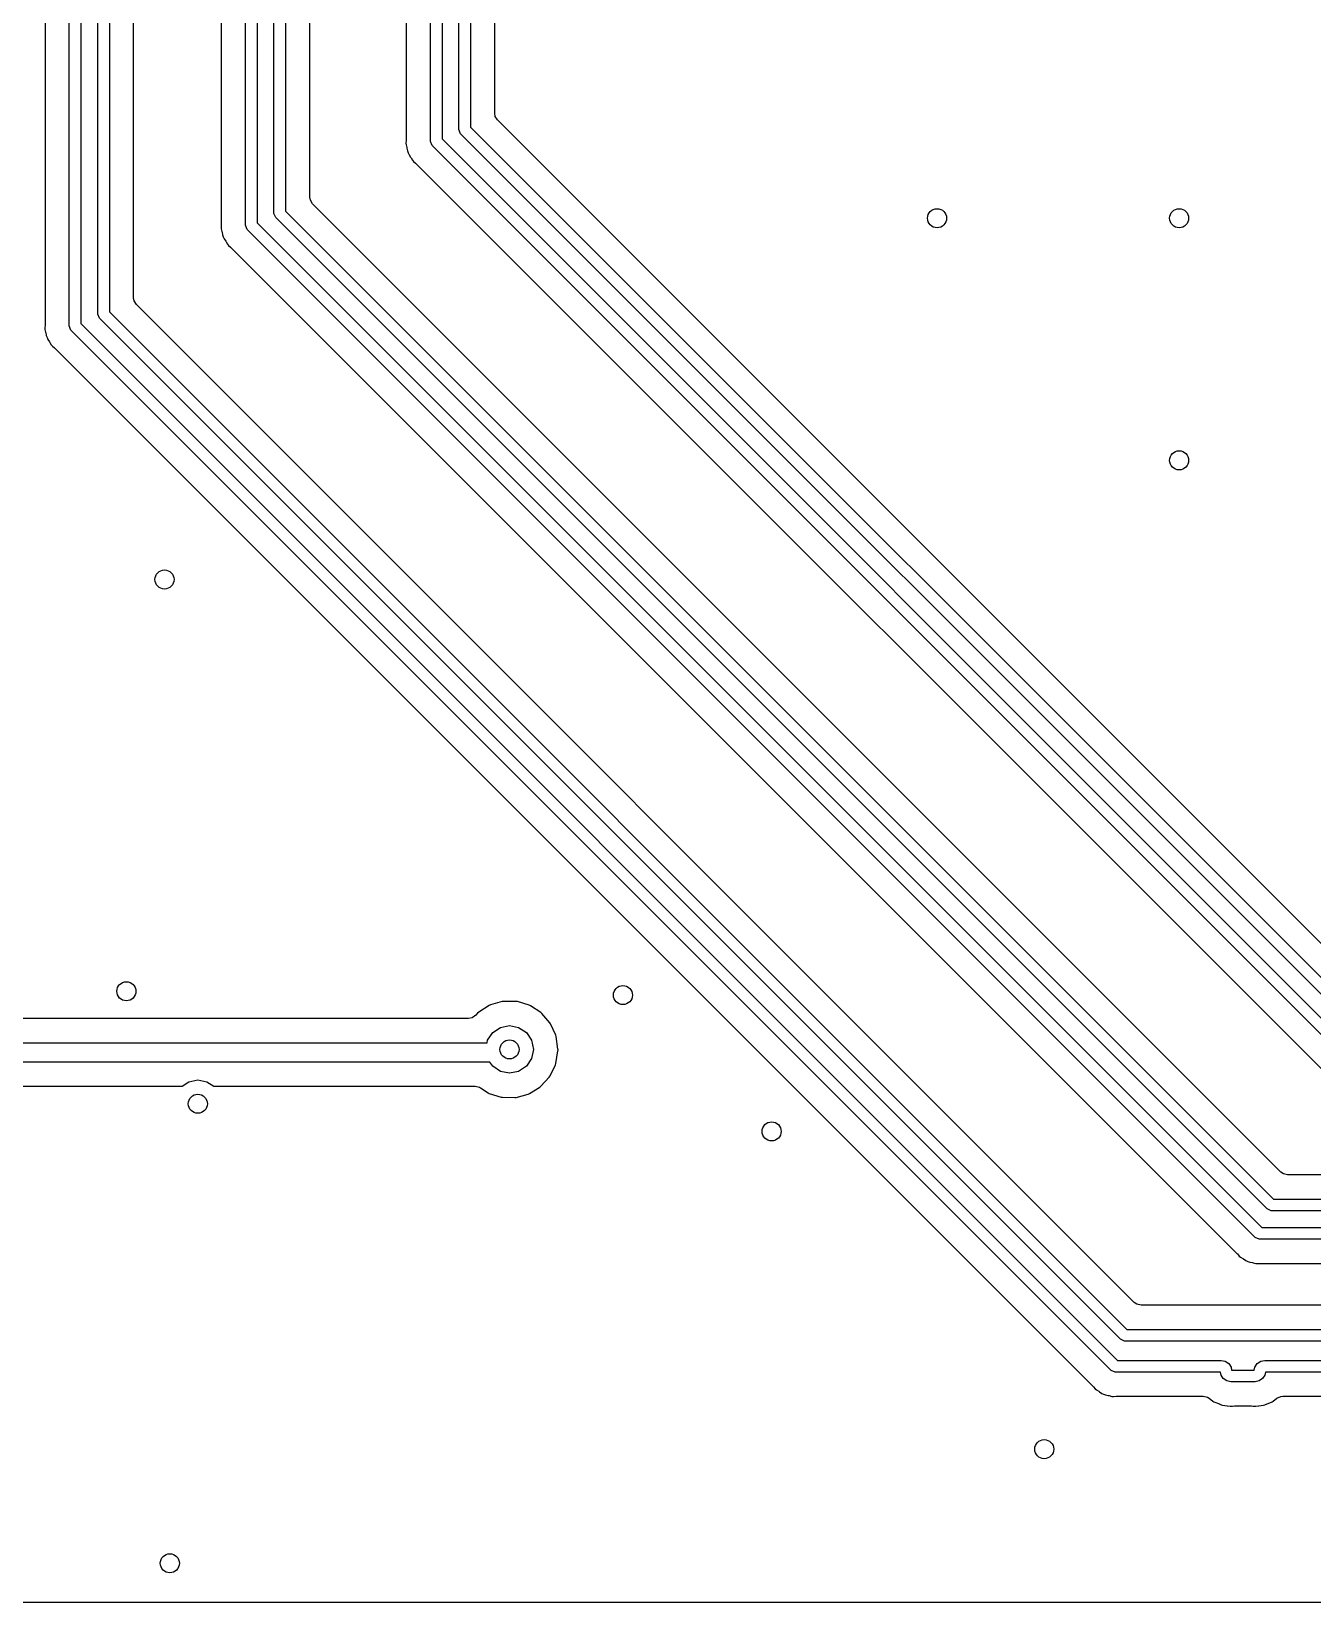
# Model space of a CAD drawing. Extents: x 0 to 4.25, y -4.33 to 0.
# Drawn here: x 0.501 to 1.03, y -3.215 to -2.567 of the extents above; entities that cross this region are included whole.
import ezdxf

# ---------------------------------------------------------------- set-up
doc = ezdxf.new("R2010")
doc.units = 0
doc.header["$MEASUREMENT"] = 0
doc.layers.add('BLACK', color=7, linetype='CONTINUOUS')

msp = doc.modelspace()

# ---------------------------------------------------------------- linework, layer by layer
at = {"layer": 'BLACK', "linetype": 'CONTINUOUS'}
for p, q in [((0.677123, -2.60709), (0.677123, -2.16911)), ((0.681933, -2.16811), (0.681933, -2.60609)), ((0.691913, -2.6003), (0.691913, -2.16883)), ((0.605555, -2.18019), (0.605555, -2.64074)), ((0.600745, -2.64173), (0.600745, -2.18119)), ((0.615535, -2.63495), (0.615535, -2.18091)), ((0.532759, -2.20543), (0.532759, -2.68233)), ((0.54274, -2.67654), (0.54274, -2.20615)), ((0.527949, -2.68333), (0.527949, -2.20643)), ((0.665332, -2.61197), (0.665332, -2.26043)), ((0.670142, -2.26011), (0.670142, -2.61097)), ((0.655351, -2.26756), (0.655351, -2.61126)), ((0.516159, -2.68821), (0.516159, -2.27591)), ((0.520969, -2.27559), (0.520969, -2.68721)), ((0.506178, -2.28304), (0.506178, -2.68749)), ((0.588954, -2.64662), (0.588954, -2.29322)), ((0.593764, -2.29265), (0.593764, -2.64562)), ((0.578974, -2.29982), (0.578974, -2.6459)), ((0.692137, -2.60162), (0.691913, -2.6003)), ((0.693084, -2.60313), (0.692137, -2.60162)), ((0.677827, -2.60879), (0.677123, -2.60709)), ((0.681933, -2.60609), (1.06991, -2.99407)), ((1.07288, -2.98292), (0.693084, -2.60313)), ((0.655336, -2.6116), (0.655238, -2.61272)), ((0.655238, -2.61272), (0.655297, -2.6134)), ((0.655297, -2.6134), (0.655588, -2.61449)), ((0.655351, -2.61126), (0.655336, -2.6116)), ((0.655588, -2.61449), (0.655664, -2.61483)), ((0.655664, -2.61483), (0.655859, -2.61593)), ((0.666036, -2.61367), (0.665332, -2.61197)), ((1.06233, -3.00997), (0.666036, -2.61367)), ((0.670142, -2.61097), (1.06503, -3.00586)), ((1.06722, -2.99818), (0.677827, -2.60879)), ((0.655859, -2.61593), (0.656162, -2.61676)), ((0.656162, -2.61676), (0.656536, -2.61757)), ((0.656536, -2.61757), (0.657181, -2.61849)), ((0.657181, -2.61849), (0.657368, -2.61878)), ((0.657368, -2.61878), (0.657931, -2.61976)), ((0.657931, -2.61976), (0.658366, -2.62027)), ((0.658366, -2.62027), (0.659227, -2.621)), ((0.659227, -2.621), (0.659485, -2.62123)), ((0.659485, -2.62123), (1.05477, -3.01652)), ((0.605555, -2.64074), (1.01361, -3.0488)), ((0.615759, -2.63627), (0.615535, -2.63495)), ((0.616706, -2.63777), (0.615759, -2.63627)), ((1.01658, -3.03764), (0.616706, -2.63777)), ((0.578958, -2.64625), (0.57886, -2.64737)), ((0.57886, -2.64737), (0.578919, -2.64804)), ((0.578974, -2.6459), (0.578958, -2.64625)), ((0.589658, -2.64832), (0.588954, -2.64662)), ((0.593764, -2.64562), (1.00873, -3.06059)), ((0.601449, -2.64343), (0.600745, -2.64173)), ((1.01092, -3.0529), (0.601449, -2.64343)), ((0.578919, -2.64804), (0.57921, -2.64913)), ((0.57921, -2.64913), (0.579286, -2.64947)), ((0.579286, -2.64947), (0.579481, -2.65058)), ((0.579481, -2.65058), (0.579784, -2.65141)), ((0.579784, -2.65141), (0.580158, -2.65221)), ((0.580158, -2.65221), (0.580803, -2.65313)), ((0.580803, -2.65313), (0.580991, -2.65343)), ((0.580991, -2.65343), (0.581553, -2.6544)), ((1.00603, -3.06469), (0.589658, -2.64832)), ((0.581553, -2.6544), (0.581988, -2.65492)), ((0.581988, -2.65492), (0.582849, -2.65564)), ((0.582849, -2.65564), (0.583107, -2.65588)), ((0.583107, -2.65588), (0.998471, -3.07124)), ((0.542964, -2.67786), (0.54274, -2.67654)), ((0.543911, -2.67937), (0.542964, -2.67786)), ((0.956039, -3.09149), (0.543911, -2.67937)), ((0.528654, -2.68503), (0.527949, -2.68333)), ((0.95038, -3.10675), (0.528654, -2.68503)), ((0.532759, -2.68233), (0.953077, -3.10265)), ((0.506163, -2.68784), (0.506065, -2.68896)), ((0.506065, -2.68896), (0.506124, -2.68964)), ((0.506124, -2.68964), (0.506415, -2.69072)), ((0.506178, -2.68749), (0.506163, -2.68784)), ((0.506415, -2.69072), (0.506491, -2.69106)), ((0.506491, -2.69106), (0.506686, -2.69217)), ((0.506686, -2.69217), (0.506988, -2.693)), ((0.506988, -2.693), (0.507362, -2.69381)), ((0.516863, -2.68991), (0.516159, -2.68821)), ((0.946515, -3.11956), (0.516863, -2.68991)), ((0.520969, -2.68721), (0.949212, -3.11546)), ((0.507362, -2.69381), (0.508008, -2.69473)), ((0.508008, -2.69473), (0.508195, -2.69502)), ((0.508195, -2.69502), (0.508758, -2.696)), ((0.508758, -2.696), (0.509192, -2.69651)), ((0.509192, -2.69651), (0.510054, -2.69724)), ((0.510054, -2.69724), (0.510311, -2.69747)), ((0.510311, -2.69747), (0.938952, -3.12611)), ((0.684867, -2.97197), (0.684046, -2.9729)), ((0.685288, -2.97161), (0.684867, -2.97197)), ((0.689618, -2.96888), (0.685288, -2.97161)), ((0.690122, -2.96865), (0.689618, -2.96888)), ((0.695045, -2.96724), (0.690122, -2.96865)), ((0.695593, -2.96717), (0.695045, -2.96724)), ((0.700712, -2.9672), (0.695593, -2.96717)), ((0.701259, -2.96728), (0.700712, -2.9672)), ((0.706164, -2.96875), (0.701259, -2.96728)), ((0.706666, -2.96898), (0.706164, -2.96875)), ((0.710962, -2.97176), (0.706666, -2.96898)), ((0.711379, -2.97213), (0.710962, -2.97176)), ((0.681048, -2.97425), (0.36261, -2.97425)), ((0.6826, -2.97393), (0.681048, -2.97425)), ((0.684046, -2.9729), (0.6826, -2.97393)), ((0.691072, -2.98005), (0.694265, -2.97791)), ((0.694265, -2.97791), (0.698031, -2.97717)), ((0.698031, -2.97717), (0.701798, -2.97791)), ((0.701798, -2.97791), (0.704991, -2.98005)), ((0.714721, -2.97601), (0.711379, -2.97213)), ((0.715019, -2.97647), (0.714721, -2.97601)), ((0.717138, -2.98113), (0.715019, -2.97647)), ((0.35567, -2.98423), (0.688742, -2.98423)), ((0.688742, -2.98423), (0.688938, -2.98324)), ((0.688938, -2.98324), (0.691072, -2.98005)), ((0.704991, -2.98005), (0.707125, -2.98324)), ((0.707125, -2.98324), (0.707874, -2.98701)), ((0.717293, -2.98166), (0.717138, -2.98113)), ((0.718037, -2.98686), (0.717293, -2.98166)), ((0.707125, -2.99077), (0.704991, -2.99397)), ((0.707874, -2.98701), (0.707125, -2.99077)), ((0.717156, -2.99282), (0.718027, -2.98764)), ((0.718027, -2.98764), (0.718055, -2.98734)), ((0.718057, -2.98716), (0.718037, -2.98686)), ((0.718055, -2.98734), (0.718057, -2.98716)), ((0.68991, -2.99223), (0.35567, -2.99223)), ((0.691072, -2.99397), (0.68991, -2.99223)), ((0.694265, -2.9961), (0.691072, -2.99397)), ((0.698031, -2.99685), (0.694265, -2.9961)), ((0.701798, -2.9961), (0.698031, -2.99685)), ((0.704991, -2.99397), (0.701798, -2.9961)), ((0.714447, -2.99841), (0.714756, -2.99796)), ((0.714756, -2.99796), (0.716988, -2.99335)), ((0.716988, -2.99335), (0.717156, -2.99282)), ((0.362592, -3.00221), (0.562751, -3.00221)), ((0.562751, -3.00221), (0.565525, -3.00036)), ((0.565525, -3.00036), (0.569291, -2.99961)), ((0.569291, -2.99961), (0.573058, -3.00036)), ((0.573058, -3.00036), (0.575831, -3.00221)), ((0.575831, -3.00221), (0.683881, -3.00221)), ((0.683881, -3.00221), (0.685617, -3.0026)), ((0.685617, -3.0026), (0.686098, -3.00288)), ((0.686098, -3.00288), (0.689177, -3.00493)), ((0.706223, -3.00524), (0.710586, -3.00256)), ((0.710586, -3.00256), (0.711011, -3.00221)), ((0.711011, -3.00221), (0.714447, -2.99841)), ((0.689177, -3.00493), (0.689677, -3.00517)), ((0.689677, -3.00517), (0.694563, -3.00669)), ((0.694563, -3.00669), (0.695109, -3.00678)), ((0.695109, -3.00678), (0.700228, -3.00688)), ((0.700228, -3.00688), (0.700776, -3.00681)), ((0.700776, -3.00681), (0.705715, -3.00546)), ((0.705715, -3.00546), (0.706223, -3.00524)), ((1.01767, -3.03842), (1.01658, -3.03764)), ((1.01941, -3.03882), (1.01767, -3.03842)), ((2.15653, -3.03882), (1.01941, -3.03882)), ((1.01361, -3.0488), (2.15725, -3.0488)), ((1.01262, -3.05361), (1.01092, -3.0529)), ((2.15625, -3.05361), (1.01262, -3.05361)), ((1.00873, -3.06059), (1.07717, -3.06059)), ((1.00773, -3.0654), (1.00603, -3.06469)), ((1.07684, -3.0654), (1.00773, -3.0654)), ((0.998471, -3.07124), (0.998707, -3.0715)), ((0.998707, -3.0715), (0.99943, -3.07236)), ((0.99943, -3.07236), (0.999948, -3.0728)), ((0.999948, -3.0728), (1.00092, -3.07336)), ((1.00092, -3.07336), (1.00122, -3.07355)), ((1.00122, -3.07355), (1.00214, -3.07419)), ((1.00214, -3.07419), (1.00294, -3.07457)), ((1.00294, -3.07457), (1.00377, -3.07487)), ((1.00377, -3.07487), (1.00488, -3.07506)), ((1.00488, -3.07506), (1.00522, -3.07514)), ((1.00522, -3.07514), (1.00631, -3.07543)), ((1.00631, -3.07543), (1.00698, -3.07549)), ((1.00698, -3.07549), (1.0081, -3.07539)), ((1.0081, -3.07539), (1.00845, -3.07538)), ((1.00845, -3.07538), (1.06971, -3.07538)), ((0.957132, -3.09227), (0.956039, -3.09149)), ((0.958868, -3.09267), (0.957132, -3.09227)), ((2.12564, -3.09267), (0.958868, -3.09267)), ((0.952081, -3.10746), (0.95038, -3.10675)), ((2.12536, -3.10746), (0.952081, -3.10746)), ((0.953077, -3.10265), (2.12635, -3.10265)), ((0.948216, -3.12027), (0.946515, -3.11956)), ((0.991656, -3.12027), (0.948216, -3.12027)), ((0.949212, -3.11546), (0.991981, -3.11546)), ((0.991911, -3.12155), (0.991656, -3.12027)), ((0.991981, -3.11546), (0.993667, -3.11579)), ((0.993667, -3.11579), (0.995096, -3.11675)), ((0.995096, -3.11675), (0.996051, -3.11818)), ((0.996051, -3.11818), (0.996305, -3.11946)), ((0.996305, -3.11946), (1.00566, -3.11946)), ((1.00566, -3.11946), (1.00591, -3.11818)), ((1.00591, -3.11818), (1.00687, -3.11675)), ((1.00687, -3.11675), (1.0083, -3.11579)), ((1.0083, -3.11579), (1.00998, -3.11546)), ((1.00998, -3.11546), (1.72219, -3.11546)), ((1.01031, -3.12027), (1.01005, -3.12155)), ((1.72179, -3.12027), (1.01031, -3.12027)), ((0.938952, -3.12611), (0.939188, -3.12637)), ((0.939188, -3.12637), (0.939912, -3.12723)), ((0.939912, -3.12723), (0.940429, -3.12767)), ((0.940429, -3.12767), (0.941404, -3.12823)), ((0.992866, -3.12298), (0.991911, -3.12155)), ((0.994295, -3.12393), (0.992866, -3.12298)), ((0.995981, -3.12427), (0.994295, -3.12393)), ((1.00598, -3.12427), (0.995981, -3.12427)), ((1.00767, -3.12393), (1.00598, -3.12427)), ((1.0091, -3.12298), (1.00767, -3.12393)), ((1.01005, -3.12155), (1.0091, -3.12298)), ((0.941404, -3.12823), (0.941698, -3.12842)), ((0.941698, -3.12842), (0.94262, -3.12906)), ((0.94262, -3.12906), (0.943422, -3.12944)), ((0.943422, -3.12944), (0.944252, -3.12974)), ((0.944252, -3.12974), (0.945361, -3.12993)), ((0.945361, -3.12993), (0.945701, -3.13001)), ((0.945701, -3.13001), (0.946789, -3.1303)), ((0.946789, -3.1303), (0.947462, -3.13036)), ((0.947462, -3.13036), (0.948583, -3.13026)), ((0.948583, -3.13026), (0.948931, -3.13025)), ((0.948931, -3.13025), (0.984527, -3.13025)), ((0.984527, -3.13025), (0.986262, -3.13064)), ((0.986262, -3.13064), (0.986962, -3.13107)), ((0.986962, -3.13107), (0.988522, -3.13227)), ((0.988522, -3.13227), (0.988963, -3.13253)), ((0.988963, -3.13253), (0.991227, -3.13346)), ((0.991227, -3.13346), (0.991344, -3.13349)), ((0.991344, -3.13349), (0.991656, -3.13361)), ((0.991656, -3.13361), (0.991805, -3.1337)), ((0.991805, -3.1337), (0.991805, -3.1337)), ((0.991805, -3.1337), (0.991988, -3.13378)), ((0.991988, -3.13378), (0.99248, -3.13391)), ((0.99248, -3.13391), (0.994396, -3.13416)), ((0.994396, -3.13416), (0.994569, -3.13419)), ((0.994569, -3.13419), (0.995643, -3.13438)), ((0.996319, -3.13438), (0.99672, -3.13431)), ((0.99672, -3.13431), (0.997414, -3.13425)), ((0.997414, -3.13425), (1.00455, -3.13425)), ((1.00455, -3.13425), (1.00524, -3.13431)), ((1.00524, -3.13431), (1.00564, -3.13438)), ((1.00632, -3.13438), (1.00739, -3.13419)), ((1.00739, -3.13419), (1.00757, -3.13416)), ((1.00757, -3.13416), (1.00948, -3.13391)), ((1.00948, -3.13391), (1.00997, -3.13378)), ((1.00997, -3.13378), (1.01, -3.13377)), ((1.01, -3.13377), (1.01031, -3.13361)), ((1.01031, -3.13361), (1.01062, -3.13349)), ((1.01062, -3.13349), (1.01068, -3.13349)), ((1.01068, -3.13349), (1.013, -3.13253)), ((1.013, -3.13253), (1.01344, -3.13227)), ((1.01344, -3.13227), (1.015, -3.13107)), ((1.015, -3.13107), (1.01662, -3.13033)), ((1.01662, -3.13033), (1.01743, -3.13025)), ((1.01743, -3.13025), (1.71483, -3.13025)), ((0.995643, -3.13438), (0.996319, -3.13438)), ((1.00564, -3.13438), (1.00632, -3.13438)), ((1.05598, -3.21548), (0.495038, -3.21548))]:
    msp.add_line(p, q, dxfattribs=at)
at = {"layer": 'BLACK'}
for centre in [(0.874606, -2.6437), (0.974606, -2.6437), (0.974606, -2.7437), (0.555512, -2.79291), (0.539764, -2.96299), (0.744882, -2.96457), (0.698031, -2.98701), (0.569291, -3.00945), (0.806299, -3.02087), (0.918898, -3.15213), (0.557717, -3.19925)]:
    msp.add_circle(centre, 0.003937, dxfattribs=at)

doc.saveas('drawing.dxf')
